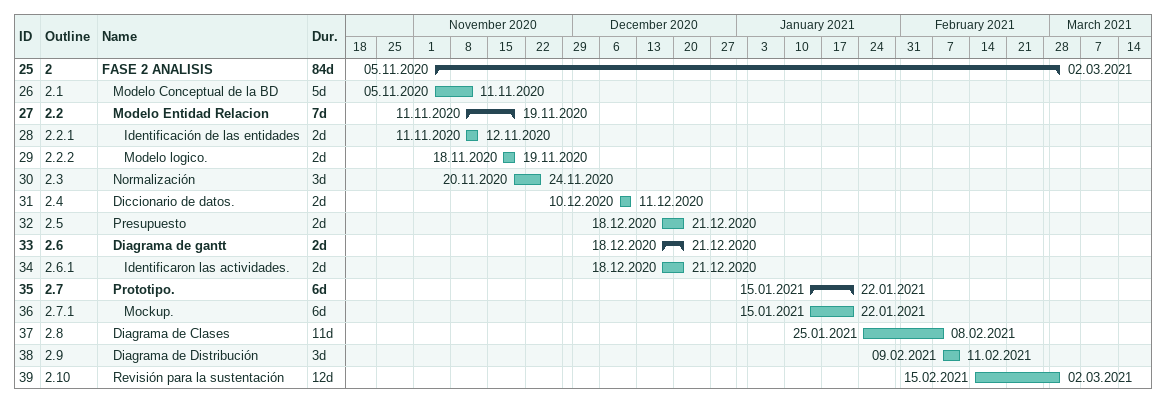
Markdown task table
| ID | WBS | Task | Duration | Start | Finish |
|---|---|---|---|---|---|
| 25 | 2 | **FASE 2 ANALISIS** | 84d | 2020-11-05 | 2021-03-02 |
| 26 | 2.1 | Modelo Conceptual de la BD | 5d | 2020-11-05 | 2020-11-11 |
| 27 | 2.2 | **Modelo Entidad Relacion** | 7d | 2020-11-11 | 2020-11-19 |
| 28 | 2.2.1 | Identificación de las entidades | 2d | 2020-11-11 | 2020-11-12 |
| 29 | 2.2.2 | Modelo logico. | 2d | 2020-11-18 | 2020-11-19 |
| 30 | 2.3 | Normalización | 3d | 2020-11-20 | 2020-11-24 |
| 31 | 2.4 | Diccionario de datos. | 2d | 2020-12-10 | 2020-12-11 |
| 32 | 2.5 | Presupuesto | 2d | 2020-12-18 | 2020-12-21 |
| 33 | 2.6 | **Diagrama de gantt** | 2d | 2020-12-18 | 2020-12-21 |
| 34 | 2.6.1 | Identificaron las actividades. | 2d | 2020-12-18 | 2020-12-21 |
| 35 | 2.7 | **Prototipo.** | 6d | 2021-01-15 | 2021-01-22 |
| 36 | 2.7.1 | Mockup. | 6d | 2021-01-15 | 2021-01-22 |
| 37 | 2.8 | Diagrama de Clases | 11d | 2021-01-25 | 2021-02-08 |
| 38 | 2.9 | Diagrama de Distribución | 3d | 2021-02-09 | 2021-02-11 |
| 39 | 2.10 | Revisión para la sustentación | 12d | 2021-02-15 | 2021-03-02 |
